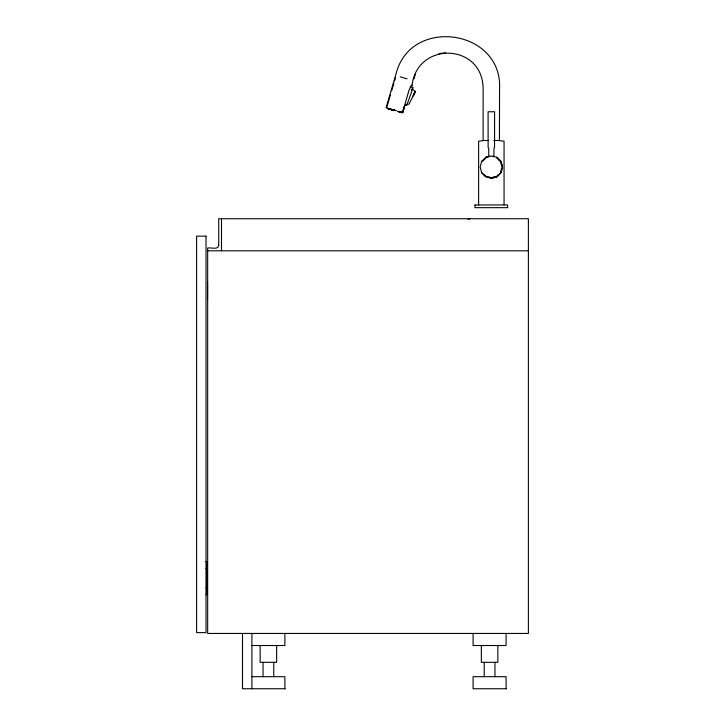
<?xml version="1.0" encoding="UTF-8"?>
<svg xmlns="http://www.w3.org/2000/svg" width="725" height="725" viewBox="0 0 725 725"><rect width="100%" height="100%" fill="white"/><g stroke="black" fill="none" stroke-linecap="round" stroke-linejoin="round"><path stroke-width="1.09" d="M493.906 156.645L493.979 148.054L494.55 147.655L494.604 111.759L488.079 111.759L488.133 147.655L488.704 148.063L488.777 156.645L491.351 155.993L493.906 156.645L492.927 156.328M406.879 104.518L407.178 104.173M489.475 156.319L485.741 157.325L481.645 161.439L480.168 167.067L481.645 172.686L485.741 176.809L491.342 178.305L496.942 176.809L501.029 172.686L502.534 167.067L501.02 161.448L496.933 157.334L493.208 156.319M500.531 172.396L501.664 168.137M500.975 172.659L502.47 167.067L500.975 161.476L496.906 157.379M386.117 107.653L396.104 73.66C410.549 16.213 502.661 29.118 499.561 88.903L499.425 139.427M386.552 108.07L390.376 95.075M391.654 90.743L393.883 83.167M394.518 81.001L395.478 77.756M488.596 140.496L483.122 140.496L483.122 88.912C483.013 43.174 417.491 40.709 412.008 85.323L409.235 89.528L402.538 112.484L399.819 112.031M398.986 111.795L402.837 112.52L404.523 106.176L402.602 112.457L404.595 106.167L405.556 105.052L406.888 104.898L407.468 103.385M412.163 90.253L407.033 104.608M412.869 87.943L412.67 88.459L413.014 87.562L410.785 86.574M414.582 76.623L413.721 78.826L415.498 74.394M411.447 90.027L411.691 89.456M413.594 95.102L415.425 91.368L411.981 88.885M413.531 95.193L415.416 91.441L409.072 104.056L408.329 104.328M410.033 87.181L411.202 86.003M481.663 161.448L482.352 160.76M482.932 160.95L486.031 157.833M496.652 176.302L498.202 174.743M496.933 176.8L501.02 172.686M390.983 109.466L393.775 110.091L390.829 109.421M468.051 219.485L469.909 218.733M489.393 156.355L485.75 157.334L488.559 156.636M492.411 177.444L495.592 176.592M491.351 178.25L496.906 176.755M440.383 53.423L439.024 53.614L445.612 52.843M499.561 140.496L493.689 140.496M482.632 140.777L478.618 141.194L478.618 204.921M500.051 140.777L504.056 141.194L504.056 204.921M488.967 177.181L491.351 178.223L494.097 177.181M207.667 250.805L528.389 250.805M206.009 561.567L206.562 561.567L206.562 594.745L206.009 594.745M206.009 568.536L206.562 568.536M206.009 587.785L206.562 587.785M251.91 645.513L284.898 645.513L284.898 633.451M251.91 676.688L284.898 676.688L284.898 688.75M285.088 688.75L242.503 688.75L242.503 633.451M506.267 688.75L473.09 688.75L473.09 676.688L506.086 676.688L506.086 688.75M391.355 109.584L392.569 109.928L387.494 108.469L392.569 109.928M487.091 176.592L490.281 177.444M395.062 110.3L393.72 109.892L396.421 110.671M387.413 108.079L388.02 108.252M390.993 109.475L393.403 110.164M400.807 112.312L402.447 112.783M387.938 108.596L391.681 109.665M398.333 111.224L400.064 111.722M394.962 110.653L391.301 109.276L392.687 109.747M389.117 108.569L390.077 108.841M389.941 109.103L392.669 109.892L390.666 109.294M397.808 111.432L402.031 112.656L397.952 111.469M400.408 112.185L402.003 112.656M400.291 76.832L407.042 78.844M496.652 157.833L499.752 160.95M484.481 174.743L486.031 176.302M481.708 172.659L485.777 176.755M500.531 161.738L501.664 165.998M506.086 633.451L506.086 645.513L473.09 645.513L473.09 633.451M497.839 645.513L497.839 662.315L481.337 662.315L481.337 645.513M494.948 662.315L494.948 676.688M484.228 662.315L484.228 676.688M276.651 645.513L276.651 662.315L260.157 662.315L260.157 645.513M273.76 662.315L273.76 676.688M263.039 662.315L263.039 676.688M251.91 633.451L251.91 688.75M221.497 218.733L221.497 250.805M207.54 282.252L207.54 298.845M218.733 245.267C217.998 250.333 210.776 247.189 207.667 248.032L207.667 633.451L528.389 633.451L528.389 218.733L218.733 218.733L218.733 245.267M474.993 204.994L474.92 207.667L507.763 207.667L507.491 204.921L474.993 204.994M414.165 93.933L413.821 94.739L414.483 93.298L414.165 93.933M414.283 93.724L413.196 95.809L414.283 93.724M412.008 85.323L411.347 85.505L412.008 85.323M406.643 105.08L405.556 105.052L406.643 105.08M206.009 236.151L196.611 236.151L196.611 632.626L206.009 632.626L206.009 236.151M402.538 112.484L400.218 111.858L402.538 112.484"/></g></svg>
